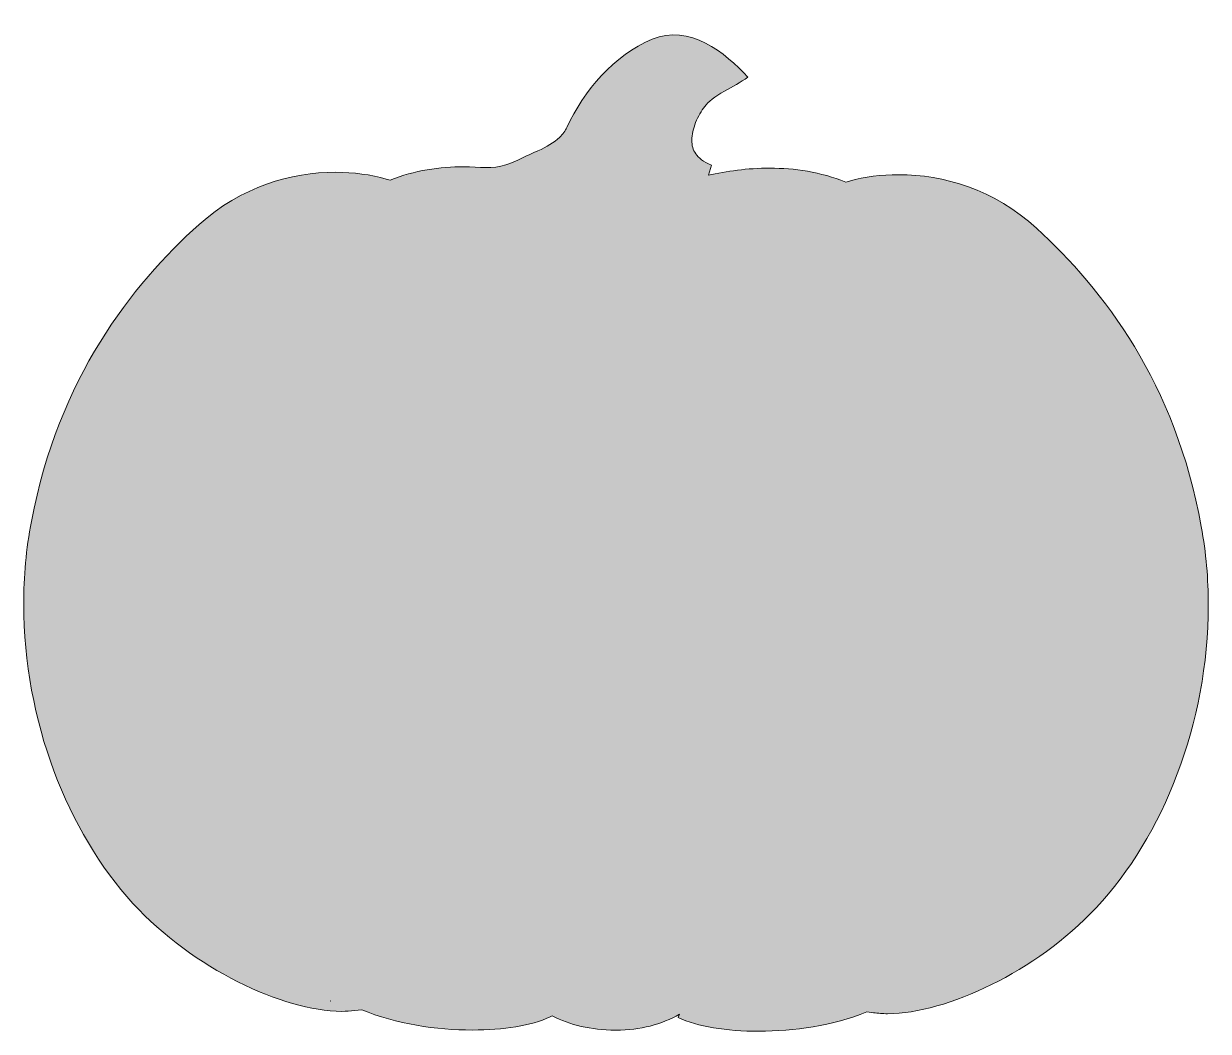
# Model space of a CAD drawing. Header units: inches. Extents: x 0 to 102, y 0 to 86.
import ezdxf

# ---------------------------------------------------------------- set-up
doc = ezdxf.new("R2010")
doc.units = ezdxf.units.IN
doc.header["$MEASUREMENT"] = 0
doc.layers.add('Layer 1', color=7, linetype='Continuous')

msp = doc.modelspace()

# ---------------------------------------------------------------- hatches: boundary and pattern name
at = {"layer": 'Layer 1', "true_color": 0xf05a28}
h = msp.add_hatch(color=20, dxfattribs=at)
h.dxf.hatch_style = 2
edge = h.paths.add_edge_path()
edge.add_spline(control_points=[(101, 43.27), (98.78, 55.59), (92.63, 63.58), (86.87, 68.86), (83.24, 72.19), (78.87, 73.45), (75.06, 73.45), (73.54, 73.45), (72.11, 73.26), (70.84, 72.9), (70.84, 72.9), (70.5, 72.81), (70.5, 72.81), (68.34, 73.69), (66.1, 74.01), (63.99, 74.01), (62.07, 74.01), (60.27, 73.75), (58.72, 73.4), (58.72, 73.4), (58.99, 74.27), (58.99, 74.27), (58.27, 74.56), (57.87, 74.9), (57.64, 75.24), (57.4, 75.59), (57.3, 75.96), (57.3, 76.41), (57.3, 76.88), (57.42, 77.41), (57.63, 77.92), (57.84, 78.44), (58.13, 78.93), (58.42, 79.31), (58.67, 79.66), (59.27, 80.16), (60.1, 80.62), (60.78, 81), (61.48, 81.37), (62.11, 81.8), (60.14, 83.93), (57.11, 86.4), (53.89, 85.06), (50.62, 83.69), (48.04, 80.65), (46.59, 77.5), (46.46, 77.21), (46.25, 76.92), (45.95, 76.65), (45.5, 76.22), (44.85, 75.83), (44.09, 75.49), (43.23, 75.12), (42.21, 74.59), (41.36, 74.3), (40.21, 73.9), (39.09, 74.12), (37.76, 74.13), (35.71, 74.13), (33.53, 73.82), (31.42, 72.98), (31.42, 72.98), (31.1, 73.07), (31.1, 73.07), (29.78, 73.45), (28.3, 73.66), (26.73, 73.66), (22.95, 73.66), (18.64, 72.42), (15.04, 69.18), (9.22, 63.95), (3, 56.01), (0.66, 43.72), (0.21, 41.36), (0, 38.98), (0, 36.62), (0.01, 26.63), (3.77, 17.07), (9.37, 10.97), (9.37, 10.97), (9.45, 10.88), (9.45, 10.88), (9.45, 10.88), (9.37, 10.97), (9.37, 10.97), (11.96, 8.15), (15.17, 5.86), (18.36, 4.25), (21.55, 2.65), (24.69, 1.72), (27.28, 1.71), (27.66, 1.71), (28.02, 1.73), (28.38, 1.77), (28.38, 1.77), (28.99, 1.85), (28.99, 1.85), (31.95, 0.62), (35.4, 0.11), (38.48, 0.11), (39.81, 0.11), (41.08, 0.2), (42.21, 0.39), (43.33, 0.58), (44.32, 0.85), (45.14, 1.23), (45.14, 1.23), (45.33, 1.32), (45.33, 1.32), (46.85, 0.55), (48.65, 0.1), (50.74, 0.1), (50.74, 0.1), (50.81, 0.1), (50.81, 0.1), (52.88, 0.09), (54.7, 0.6), (56.26, 1.46), (56.26, 1.46), (56.13, 1.19), (56.13, 1.19), (56.97, 0.79), (57.99, 0.5), (59.16, 0.3), (60.34, 0.1), (61.65, 0), (63.04, 0), (66.06, 0.01), (69.4, 0.49), (72.3, 1.66), (72.3, 1.66), (72.89, 1.59), (72.89, 1.59), (73.28, 1.54), (73.67, 1.51), (74.09, 1.51), (76.67, 1.52), (79.82, 2.43), (83, 4), (86.18, 5.58), (89.39, 7.83), (91.99, 10.6), (97.72, 16.72), (101.59, 26.41), (101.6, 36.53), (101.6, 38.77), (101.41, 41.03), (101, 43.27)], knot_values=[0, 0, 0, 0, 1, 1, 1, 2, 2, 2, 3, 3, 3, 4, 4, 4, 5, 5, 5, 6, 6, 6, 7, 7, 7, 8, 8, 8, 9, 9, 9, 10, 10, 10, 11, 11, 11, 12, 12, 12, 13, 13, 13, 14, 14, 14, 15, 15, 15, 16, 16, 16, 17, 17, 17, 18, 18, 18, 19, 19, 19, 20, 20, 20, 21, 21, 21, 22, 22, 22, 23, 23, 23, 24, 24, 24, 25, 25, 25, 26, 26, 26, 27, 27, 27, 28, 28, 28, 29, 29, 29, 30, 30, 30, 31, 31, 31, 32, 32, 32, 33, 33, 33, 34, 34, 34, 35, 35, 35, 36, 36, 36, 37, 37, 37, 38, 38, 38, 39, 39, 39, 40, 40, 40, 41, 41, 41, 42, 42, 42, 43, 43, 43, 44, 44, 44, 45, 45, 45, 46, 46, 46, 47, 47, 47, 48, 48, 48, 49, 49, 49, 49], degree=3, periodic=1)
edge = h.paths.add_edge_path()
edge.add_spline(control_points=[(26.28, 2.6), (26.29, 2.6), (26.29, 2.6), (26.29, 2.6), (26.29, 2.6), (26.33, 2.58), (26.33, 2.58), (26.33, 2.58), (26.28, 2.6), (26.28, 2.6)], knot_values=[0, 0, 0, 0, 1, 1, 1, 2, 2, 2, 3, 3, 3, 3], degree=3, periodic=1)

# ---------------------------------------------------------------- linework, layer by layer
at = {"layer": 'Layer 1', "lineweight": 0}
for points, knots in [([(101, 43.27), (98.78, 55.59), (92.63, 63.58), (86.87, 68.86), (83.24, 72.19), (78.87, 73.45), (75.06, 73.45), (73.54, 73.45), (72.11, 73.26), (70.84, 72.9), (70.84, 72.9), (70.5, 72.81), (70.5, 72.81), (68.34, 73.69), (66.1, 74.01), (63.99, 74.01), (62.07, 74.01), (60.27, 73.75), (58.72, 73.4), (58.72, 73.4), (58.99, 74.27), (58.99, 74.27), (58.27, 74.56), (57.87, 74.9), (57.64, 75.24), (57.4, 75.59), (57.3, 75.96), (57.3, 76.41), (57.3, 76.88), (57.42, 77.41), (57.63, 77.92), (57.84, 78.44), (58.13, 78.93), (58.42, 79.31), (58.67, 79.66), (59.27, 80.16), (60.1, 80.62), (60.78, 81), (61.48, 81.37), (62.11, 81.8), (60.14, 83.93), (57.11, 86.4), (53.89, 85.06), (50.62, 83.69), (48.04, 80.65), (46.59, 77.5), (46.46, 77.21), (46.25, 76.92), (45.95, 76.65), (45.5, 76.22), (44.85, 75.83), (44.09, 75.49), (43.23, 75.12), (42.21, 74.59), (41.36, 74.3), (40.21, 73.9), (39.09, 74.12), (37.76, 74.13), (35.71, 74.13), (33.53, 73.82), (31.42, 72.98), (31.42, 72.98), (31.1, 73.07), (31.1, 73.07), (29.78, 73.45), (28.3, 73.66), (26.73, 73.66), (22.95, 73.66), (18.64, 72.42), (15.04, 69.18), (9.22, 63.95), (3, 56.01), (0.66, 43.72), (0.21, 41.36), (0, 38.98), (0, 36.62), (0.01, 26.63), (3.77, 17.07), (9.37, 10.97), (9.37, 10.97), (9.45, 10.88), (9.45, 10.88), (9.45, 10.88), (9.37, 10.97), (9.37, 10.97), (11.96, 8.15), (15.17, 5.86), (18.36, 4.25), (21.55, 2.65), (24.69, 1.72), (27.28, 1.71), (27.66, 1.71), (28.02, 1.73), (28.38, 1.77), (28.38, 1.77), (28.99, 1.85), (28.99, 1.85), (31.95, 0.62), (35.4, 0.11), (38.48, 0.11), (39.81, 0.11), (41.08, 0.2), (42.21, 0.39), (43.33, 0.58), (44.32, 0.85), (45.14, 1.23), (45.14, 1.23), (45.33, 1.32), (45.33, 1.32), (46.85, 0.55), (48.65, 0.1), (50.74, 0.1), (50.74, 0.1), (50.81, 0.1), (50.81, 0.1), (52.88, 0.09), (54.7, 0.6), (56.26, 1.46), (56.26, 1.46), (56.13, 1.19), (56.13, 1.19), (56.97, 0.79), (57.99, 0.5), (59.16, 0.3), (60.34, 0.1), (61.65, 0), (63.04, 0), (66.06, 0.01), (69.4, 0.49), (72.3, 1.66), (72.3, 1.66), (72.89, 1.59), (72.89, 1.59), (73.28, 1.54), (73.67, 1.51), (74.09, 1.51), (76.67, 1.52), (79.82, 2.43), (83, 4), (86.18, 5.58), (89.39, 7.83), (91.99, 10.6), (97.72, 16.72), (101.59, 26.41), (101.6, 36.53), (101.6, 38.77), (101.41, 41.03), (101, 43.27)], [0, 0, 0, 0, 1, 1, 1, 2, 2, 2, 3, 3, 3, 4, 4, 4, 5, 5, 5, 6, 6, 6, 7, 7, 7, 8, 8, 8, 9, 9, 9, 10, 10, 10, 11, 11, 11, 12, 12, 12, 13, 13, 13, 14, 14, 14, 15, 15, 15, 16, 16, 16, 17, 17, 17, 18, 18, 18, 19, 19, 19, 20, 20, 20, 21, 21, 21, 22, 22, 22, 23, 23, 23, 24, 24, 24, 25, 25, 25, 26, 26, 26, 27, 27, 27, 28, 28, 28, 29, 29, 29, 30, 30, 30, 31, 31, 31, 32, 32, 32, 33, 33, 33, 34, 34, 34, 35, 35, 35, 36, 36, 36, 37, 37, 37, 38, 38, 38, 39, 39, 39, 40, 40, 40, 41, 41, 41, 42, 42, 42, 43, 43, 43, 44, 44, 44, 45, 45, 45, 46, 46, 46, 47, 47, 47, 48, 48, 48, 49, 49, 49, 49]), ([(26.28, 2.6), (26.29, 2.6), (26.29, 2.6), (26.29, 2.6), (26.29, 2.6), (26.33, 2.58), (26.33, 2.58), (26.33, 2.58), (26.28, 2.6), (26.28, 2.6)], [0, 0, 0, 0, 1, 1, 1, 2, 2, 2, 3, 3, 3, 3])]:
    msp.add_open_spline(points, degree=3, knots=knots, dxfattribs=at)

doc.saveas('drawing.dxf')
